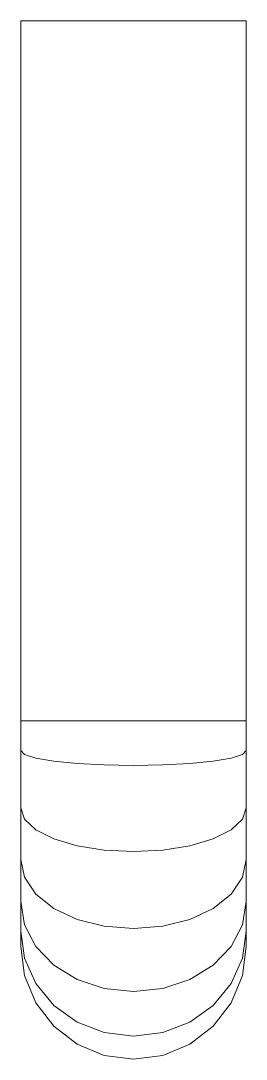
# Model space of a CAD drawing. Header units: millimetres. Extents: x 61345 to 69644, y 9491 to 29385.
# Drawn here: x 65969.9 to 65989.9, y 26837.8 to 26929.9 of the extents above; entities that cross this region are included whole.
import ezdxf

# ---------------------------------------------------------------- set-up
doc = ezdxf.new("R2010")
doc.units = ezdxf.units.MM
doc.layers.add('M-HVAC-DUCT', color=70, linetype='Continuous', lineweight=18)

msp = doc.modelspace()

# ---------------------------------------------------------------- linework, layer by layer
at = {"layer": 'M-HVAC-DUCT', "color": 6}
for p, q in [((65969.917, 26929.893), (65969.917, 26867.81)), ((65989.917, 26867.81), (65989.917, 26929.893)), ((65969.917, 26867.81), (65969.917, 26865.177)), ((65989.917, 26865.177), (65989.917, 26867.81)), ((65969.917, 26865.177), (65969.917, 26860.09)), ((65989.917, 26860.09), (65989.917, 26865.177)), ((65969.917, 26860.09), (65969.917, 26855.53)), ((65989.917, 26855.53), (65989.917, 26860.09)), ((65969.917, 26855.53), (65969.917, 26851.806)), ((65989.917, 26851.806), (65989.917, 26855.53)), ((65969.917, 26851.806), (65969.917, 26849.173)), ((65989.917, 26849.173), (65989.917, 26851.806)), ((65969.917, 26849.173), (65969.917, 26847.81)), ((65989.917, 26847.81), (65989.917, 26849.173))]:
    msp.add_line(p, q, dxfattribs=at)
for points in [[(65969.917, 26929.893, 0), (65970.258, 26929.893, 0), (65971.257, 26929.893, 0), (65972.846, 26929.893, 0), (65974.917, 26929.893, 0), (65977.329, 26929.893, 0), (65979.917, 26929.893, 0)], [(65979.917, 26929.893, 0), (65982.505, 26929.893, 0), (65984.917, 26929.893, 0), (65986.988, 26929.893, 0), (65988.577, 26929.893, 0), (65989.576, 26929.893, 0), (65989.917, 26929.893, 0)], [(65979.917, 26867.81, 0), (65977.329, 26867.81, 0), (65974.917, 26867.81, 0), (65972.846, 26867.81, 0), (65971.257, 26867.81, 0), (65970.258, 26867.81, 0), (65969.917, 26867.81, 0)], [(65969.917, 26867.81, 0), (65970.258, 26867.81, 0), (65971.257, 26867.81, 0), (65972.846, 26867.81, 0), (65974.917, 26867.81, 0), (65977.329, 26867.81, 0), (65979.917, 26867.81, 0)], [(65989.917, 26867.81, 0), (65989.576, 26867.81, 0), (65988.577, 26867.81, 0), (65986.988, 26867.81, 0), (65984.917, 26867.81, 0), (65982.505, 26867.81, 0), (65979.917, 26867.81, 0)], [(65979.917, 26867.81, 0), (65982.505, 26867.81, 0), (65984.917, 26867.81, 0), (65986.988, 26867.81, 0), (65988.577, 26867.81, 0), (65989.576, 26867.81, 0), (65989.917, 26867.81, 0)], [(65979.917, 26863.86, 0), (65977.329, 26863.905, 0), (65974.917, 26864.037, 0), (65972.846, 26864.246, 0), (65971.257, 26864.519, 0), (65970.258, 26864.836, 0), (65969.917, 26865.177, 0)], [(65989.917, 26865.177, 0), (65989.576, 26864.836, 0), (65988.577, 26864.519, 0), (65986.988, 26864.246, 0), (65984.917, 26864.037, 0), (65982.505, 26863.905, 0), (65979.917, 26863.86, 0)], [(65979.917, 26856.23, 0), (65977.329, 26856.362, 0), (65974.917, 26856.747, 0), (65972.846, 26857.361, 0), (65971.257, 26858.16, 0), (65970.258, 26859.091, 0), (65969.917, 26860.09, 0)], [(65989.917, 26860.09, 0), (65989.576, 26859.091, 0), (65988.577, 26858.16, 0), (65986.988, 26857.361, 0), (65984.917, 26856.747, 0), (65982.505, 26856.362, 0), (65979.917, 26856.23, 0)], [(65979.917, 26849.389, 0), (65977.329, 26849.599, 0), (65974.917, 26850.212, 0), (65972.846, 26851.188, 0), (65971.257, 26852.459, 0), (65970.258, 26853.94, 0), (65969.917, 26855.53, 0)], [(65989.917, 26855.53, 0), (65989.576, 26853.94, 0), (65988.577, 26852.459, 0), (65986.988, 26851.188, 0), (65984.917, 26850.212, 0), (65982.505, 26849.599, 0), (65979.917, 26849.389, 0)], [(65979.917, 26843.804, 0), (65977.329, 26844.077, 0), (65974.917, 26844.876, 0), (65972.846, 26846.148, 0), (65971.257, 26847.805, 0), (65970.258, 26849.735, 0), (65969.917, 26851.806, 0)], [(65989.917, 26851.806, 0), (65989.576, 26849.735, 0), (65988.577, 26847.805, 0), (65986.988, 26846.148, 0), (65984.917, 26844.876, 0), (65982.505, 26844.077, 0), (65979.917, 26843.804, 0)], [(65979.917, 26839.854, 0), (65977.329, 26840.172, 0), (65974.917, 26841.103, 0), (65972.846, 26842.584, 0), (65971.257, 26844.514, 0), (65970.258, 26846.761, 0), (65969.917, 26849.173, 0)], [(65989.917, 26849.173, 0), (65989.576, 26846.761, 0), (65988.577, 26844.514, 0), (65986.988, 26842.584, 0), (65984.917, 26841.103, 0), (65982.505, 26840.172, 0), (65979.917, 26839.854, 0)], [(65979.917, 26837.81, 0), (65977.329, 26838.151, 0), (65974.917, 26839.15, 0), (65972.846, 26840.739, 0), (65971.257, 26842.81, 0), (65970.258, 26845.222, 0), (65969.917, 26847.81, 0)], [(65989.917, 26847.81, 0), (65989.576, 26845.222, 0), (65988.577, 26842.81, 0), (65986.988, 26840.739, 0), (65984.917, 26839.15, 0), (65982.505, 26838.151, 0), (65979.917, 26837.81, 0)]]:
    msp.add_polyline3d(points, dxfattribs=at)

doc.saveas('drawing.dxf')
